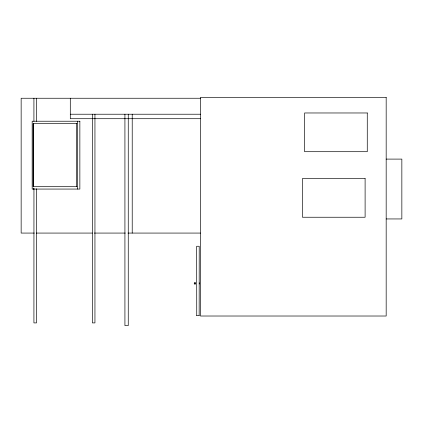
<?xml version="1.0" encoding="UTF-8"?>
<svg xmlns="http://www.w3.org/2000/svg" width="423" height="423" viewBox="0 0 423 423"><rect width="100%" height="100%" fill="white"/><g stroke="black" fill="none" stroke-linecap="round" stroke-linejoin="round"><path stroke-width="0.63" d="M33.486 189.065L33.713 188.113L33.861 189.065M33.576 189.065L33.629 188.24M195.273 283.558C193.882 285.266 193.887 281.533 195.273 283.241M33.708 188.737L33.666 188.552M33.581 188.161L33.951 188.579L33.919 322.908L36.5 322.908L36.5 188.79M200.465 98.247L21.15 98.247L21.15 233.073L34.337 233.073M70.297 114.221L200.465 114.221M200.465 118.71L70.297 118.71L70.297 98.247M76.986 123.601L33.089 123.601L33.089 186.691L76.986 186.691M386.173 159.101L401.85 159.101L401.85 218.945L386.173 218.945M36.315 233.073L92.367 233.073M94.329 233.073L125.314 233.073M127.947 233.073L200.465 233.073M194.68 282.781L195.68 282.781M194.68 284.018L195.68 284.018M196.679 315.563L199.217 315.563M199.265 282.781L199.265 284.018M199.154 315.563L199.217 246.265L196.679 246.265L196.743 315.563M132.219 114.221L132.219 233.073M128.259 114.221L128.259 325.599L124.922 325.599L124.922 114.221M94.942 114.221L94.942 322.908L92.367 322.908L92.367 114.221M77.367 121.227L77.367 189.065M76.452 123.601L76.452 186.691M36.5 98.247L36.5 121.38M33.919 98.247L33.919 121.38M33.623 123.601L33.623 186.691M386.173 97.401L200.465 97.401L200.465 316.018L386.173 316.018L386.173 97.401M367.27 112.973L304.613 112.973L304.613 151.698L367.27 151.698L367.27 112.973M79.862 121.227L32.169 121.227L32.169 189.065L79.862 189.065L79.862 121.227M365.107 178.517L302.45 178.517L302.45 217.242L365.107 217.242L365.107 178.517"/></g></svg>
